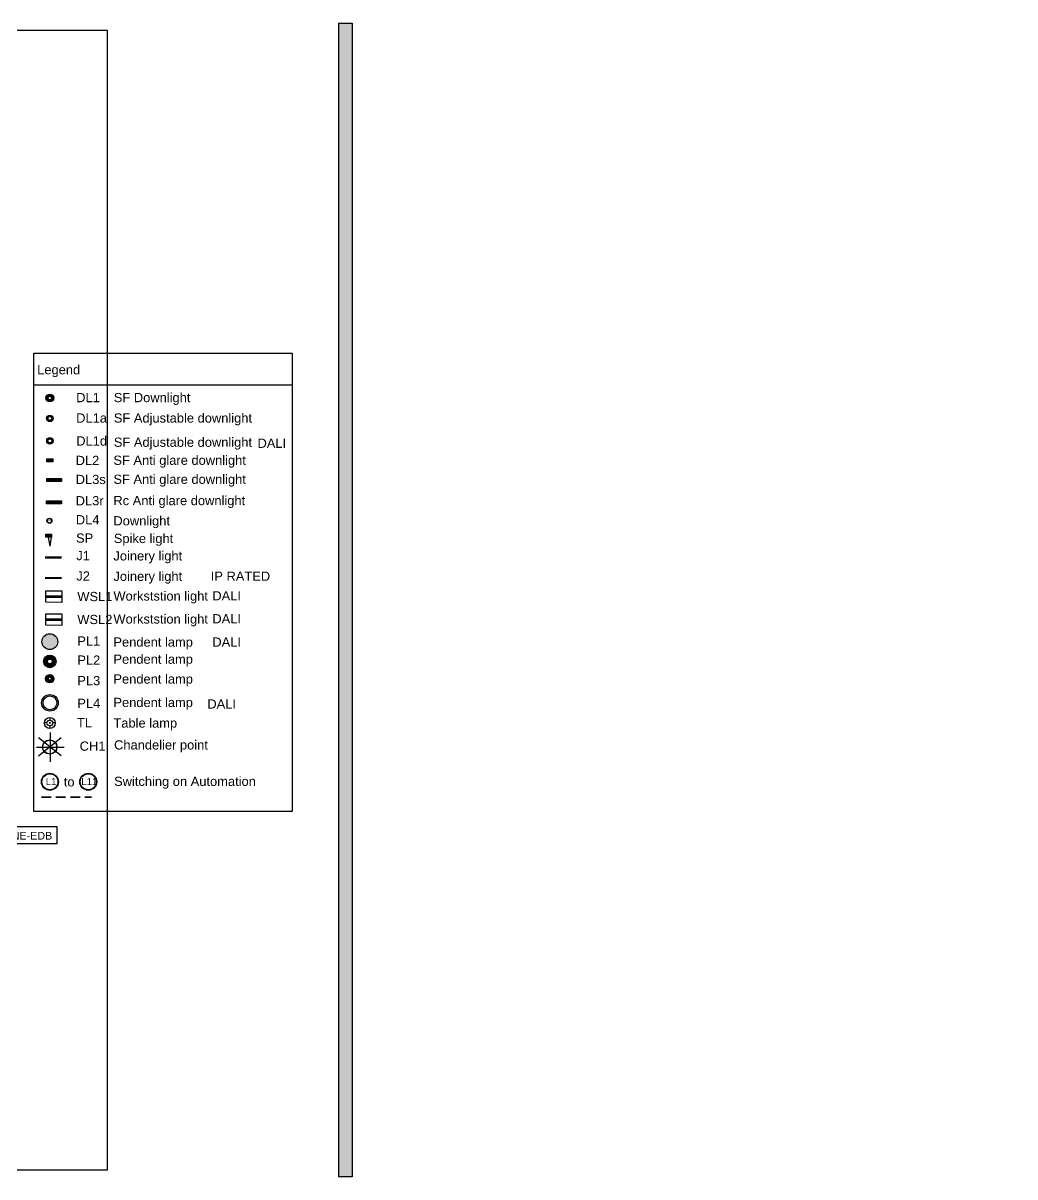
# Model space of a CAD drawing. Header units: millimetres. Extents: x 18660 to 770035, y -51195 to 133720.
# Drawn here: x 36221 to 49119, y 6377 to 21382 of the extents above; entities that cross this region are included whole.
import ezdxf
from ezdxf.lldxf.tags import DXFTag
from ezdxf.xclip import XClip

# ---------------------------------------------------------------- set-up
doc = ezdxf.new("R2010")
doc.units = ezdxf.units.MM
doc.header["$XCLIPFRAME"] = 2
doc.linetypes.add('( Hidden )', pattern=[0.375, 0.25, -0.125])
doc.layers.add('221105_Lighting Intent_Indo Nissin Raheja$0$0-BNA-CMNTS', color=240, linetype='Continuous', plot=False)
doc.layers.add('221105_Lighting Intent_Indo Nissin Raheja$0$M-HVAC-TEXT1', color=7, linetype='Continuous', lineweight=15)
doc.layers.add('AR_Hatch', color=252, linetype='Continuous')
doc.layers.add('DALI 2 CIRCUITS', color=4, linetype='Continuous')
for name, color, linetype, lineweight, true_color in [('S+ CHANDELIER DOUBLE HEIGHT', 7, 'Continuous', 25, 0xb0215a), ('S+ COVE 1', 7, 'Continuous', 25, 0xec4e32), ('S+ DOWNLIGHT 1', 7, 'Continuous', 25, 0xc43b52), ('S+ DOWNLIGHT 1a', 7, 'Continuous', 25, 0x973ec1), ('S+ DOWNLIGHT 2', 7, 'Continuous', 25, 0x523aee), ('S+ DOWNLIGHT 5', 7, 'Continuous', 25, 0xd3ca12), ('S+ LINEAR DL1', 7, 'Continuous', 25, 0xfff04d), ('S+ LOOPING', 7, 'Continuous', 25, 0x319f19), ('S+ PENDANT', 7, 'Continuous', 25, 0x8ed459), ('S+ SPIKE LIGHT', 7, 'Continuous', 25, 0xbe32c3), ('S+TABLE LAMP', 7, 'Continuous', 25, 0x414af6)]:
    doc.layers.add(name, color=color, linetype=linetype, lineweight=lineweight, true_color=true_color)
doc.layers.add('S+ TEXT', color=7, linetype='Continuous', true_color=0x009494)
doc.styles.add('221105_Lighting Intent_Indo Nissin Raheja$0$ARIAL', font='arial.ttf', dxfattribs={"width": 0.8})
doc.styles.add('DPA_25', font='arial.ttf', dxfattribs={"height": 62.5})
doc.styles.get("Standard").update_dxf_attribs({"font": 'arial.ttf'})
tags = doc.linetypes.add('DASHED2', pattern=[9.525, 6.35, -3.175]).pattern_tags.tags
tags[6:7] = [DXFTag(74, 4), DXFTag(75, 0), DXFTag(340, '0'), DXFTag(46, 1.0), DXFTag(50, 0.0), DXFTag(44, 0.0), DXFTag(45, 0.0)]
tags[4:5] = [DXFTag(74, 4), DXFTag(75, 0), DXFTag(340, '0'), DXFTag(46, 1.0), DXFTag(50, 0.0), DXFTag(44, 0.0), DXFTag(45, 0.0)]

# ---------------------------------------------------------------- blocks, each defined once
blk = doc.blocks.new('221105_Lighting Intent_Indo Nissin Raheja$0$zw$3D6E')
at = {"layer": '221105_Lighting Intent_Indo Nissin Raheja$0$M-HVAC-TEXT1', "color": 7, "insert": (8909, 16396), "char_height": 74.21, "width": 72875.09, "attachment_point": 1, "style": '221105_Lighting Intent_Indo Nissin Raheja$0$ARIAL', "bg_fill": 2}
blk.add_mtext('{\\Fsimplex|c0;VRV OUTDOOR UNIT\\PMODEL :RXMQ8\\PDIVERSITY:120%\\PCAPACITY:8HP\\P940(W) X320(D) X1430(H)\\P3Ph/450V/50Hz}', dxfattribs=at)
blk = doc.blocks.new('221105_Lighting Intent_Indo Nissin Raheja', base_point=(179843, 23050))
at = {"layer": '221105_Lighting Intent_Indo Nissin Raheja$0$0-BNA-CMNTS', "ltscale": 800}
blk.add_blockref('221105_Lighting Intent_Indo Nissin Raheja$0$zw$3D6E', (138847.624, -15974.879), dxfattribs=at)
blk = doc.blocks.new('S+ DOWNLIGHT 1')
at = {"layer": 'S+ DOWNLIGHT 1'}
h = blk.add_hatch(color=256, dxfattribs=at)
h.dxf.hatch_style = 1
h.paths.add_polyline_path([(29079.4, -2607.1, 1), (29084.4, -2607.1, 1)])
h.paths.add_polyline_path([(29083.4, -2607.1, -1), (29080.4, -2607.1, -1)], flags=16)
for radius in [3.4, 3.2, 2.54, 1.54]:
    blk.add_circle((29081.9, -2607.1), radius, dxfattribs=at)
blk = doc.blocks.new('S+ DOWNLIGHT 1a')
at = {"layer": 'S+ DOWNLIGHT 1a'}
h = blk.add_hatch(color=256, dxfattribs=at)
h.dxf.hatch_style = 1
h.paths.add_polyline_path([(29041.22, -2373.32, 1), (29046.29, -2373.32, 1)])
h.paths.add_polyline_path([(29045.29, -2373.32, -1), (29042.22, -2373.32, -1)], flags=16)
for radius in [2.54, 1.54]:
    blk.add_circle((29043.75, -2373.32), radius, dxfattribs=at)
blk = doc.blocks.new('S+ DOWNLIGHT 2')
at = {"layer": 'S+ DOWNLIGHT 2', "color": 182, "true_color": 0x3a12bf}
for points in [[(25341, -32273), (25341, -32335), (25310, -32335), (25310, -32273)], [(25311, -32274), (25340, -32274), (25340, -32303), (25311, -32303)], [(25311, -32304), (25340, -32304), (25340, -32334), (25311, -32334)]]:
    blk.add_lwpolyline(points, close=True, dxfattribs=at)
for points in [[(25340, -32303), (25310, -32273)], [(25340, -32274), (25311, -32303)], [(25311, -32304), (25340, -32334)], [(25340, -32304), (25311, -32334)]]:
    blk.add_lwpolyline(points, dxfattribs=at)
for centre in [(25325, -32288), (25325, -32319)]:
    blk.add_circle(centre, 13.2, dxfattribs=at)
blk = doc.blocks.new('S+ DL3')
at = {"layer": 'S+ DOWNLIGHT 5', "true_color": 0xbec13e}
h = blk.add_hatch(color=63, dxfattribs=at)
h.dxf.hatch_style = 1
h.paths.add_polyline_path([(18095.7, -29598.6, 1), (18100.8, -29598.6, 1)])
h.paths.add_polyline_path([(18099.8, -29598.6, -1), (18096.7, -29598.6, -1)], flags=16)
at = {"layer": 'S+ DOWNLIGHT 5', "color": 63, "true_color": 0xbec13e, "const_width": 0.2}
blk.add_lwpolyline([(18095.1, -29598.6), (18101.4, -29598.6)], dxfattribs=at)
at = {"layer": 'S+ DOWNLIGHT 5', "color": 63, "true_color": 0xbec13e}
blk.add_circle((18098.2, -29598.6), 2.54, dxfattribs=at)
blk = doc.blocks.new('S+ SPIKE LIGHT')
at = {"layer": 'S+ SPIKE LIGHT', "transparency": 33554559}
h = blk.add_hatch(color=256, dxfattribs=at)
h.dxf.hatch_style = 1
h.paths.add_polyline_path([(27431.89, -2591.56), (27431.89, -2589.9), (27428.66, -2589.9), (27428.66, -2591.56)])
at = {"layer": 'S+ SPIKE LIGHT'}
blk.add_lwpolyline([(27431.89, -2591.56), (27428.66, -2591.56), (27428.66, -2589.9), (27431.89, -2589.9)], close=True, dxfattribs=at)
for points in [[(27431.06, -2596.44), (27430.22, -2591.56)], [(27431.06, -2596.44), (27431.89, -2591.56)]]:
    blk.add_lwpolyline(points, dxfattribs=at)
blk = doc.blocks.new('S+ PENDANT')
at = {"layer": 'S+ PENDANT'}
h = blk.add_hatch(color=256, dxfattribs=at)
h.dxf.hatch_style = 1
h.paths.add_polyline_path([(21556.3, -28386.7, 1), (21569.8, -28386.7, 1)])
h.paths.add_polyline_path([(21565.8, -28386.7, -1), (21560.3, -28386.7, -1)], flags=16)
h.paths.add_polyline_path([(21565.6, -28386.7, -1), (21560.5, -28386.7, -1)], flags=0)
for radius in [6.76, 2.76, 2.56]:
    blk.add_circle((21563.1, -28386.7), radius, dxfattribs=at)
blk = doc.blocks.new('S+ CIRCULO')
at = {"layer": 'S+ CHANDELIER DOUBLE HEIGHT'}
h = blk.add_hatch(color=256, dxfattribs=at)
h.dxf.hatch_style = 1
h.set_gradient(color1=(238, 212, 139), color2=(236, 200, 19), tint=1, name='SPHERICAL')
edge = h.paths.add_edge_path()
edge.add_arc((26175, -29409), 300, 0, 360)
blk.add_circle((26175, -29409), 300, dxfattribs=at)
blk = doc.blocks.new('S+ TABLE LAMP')
at = {"layer": 'S+TABLE LAMP'}
h = blk.add_hatch(color=256, dxfattribs=at)
h.dxf.hatch_style = 1
edge = h.paths.add_edge_path()
edge.add_arc((15727.3, -33994.4), 0.627, 0, 360)
for p, q in [((15727.3, -33986.6), (15727.3, -33990.3)), ((15723.2, -33994.4), (15719.4, -33994.4)), ((15727.3, -33993.8), (15727.3, -33995.1)), ((15727.3, -33998.6), (15727.3, -34002.3)), ((15735.2, -33994.4), (15731.4, -33994.4))]:
    blk.add_line(p, q, dxfattribs=at)
for radius in [7.87, 4.11, 0.627]:
    blk.add_circle((15727.3, -33994.4), radius, dxfattribs=at)
blk = doc.blocks.new('S+PENDENT 3')
at = {"layer": 'S+ PENDANT', "true_color": 0x1b83e4}
h = blk.add_hatch(color=150, dxfattribs=at)
h.dxf.hatch_style = 1
h.paths.add_polyline_path([(18006, -29588, 1), (18115, -29588, 1)])
h.paths.add_polyline_path([(18083, -29588, -1), (18038, -29588, -1)], flags=16)
h.paths.add_polyline_path([(18081, -29588, -1), (18040, -29588, -1)], flags=0)
at = {"layer": 'S+ PENDANT', "color": 150, "true_color": 0x1b83e4}
for radius in [54.2, 22.1, 20.5]:
    blk.add_circle((18060, -29588), radius, dxfattribs=at)
blk = doc.blocks.new('S+ DL 4')
at = {"layer": 'S+ DOWNLIGHT 1a', "true_color": 0x0ebcf1}
h = blk.add_hatch(color=140, dxfattribs=at)
h.dxf.hatch_style = 1
h.paths.add_polyline_path([(11894, -28545, 1), (11977, -28540, 1)])
h.paths.add_polyline_path([(11961, -28541, -1), (11910, -28544, -1)], flags=16)
at = {"layer": 'S+ DOWNLIGHT 1a', "color": 140, "true_color": 0x0ebcf1}
for radius in [41.6, 25.2]:
    blk.add_circle((11935, -28542, 0), radius, dxfattribs=at)
blk = doc.blocks.new('S+PD 4')
at = {"layer": 'S+ CHANDELIER DOUBLE HEIGHT'}
h = blk.add_hatch(color=256, dxfattribs=at)
h.dxf.hatch_style = 1
h.set_gradient(color1=(238, 212, 139), color2=(236, 200, 19), tint=1, name='SPHERICAL')
h.paths.add_polyline_path([(23216, -25786, 1), (23816, -25786, 1)])
h.paths.add_polyline_path([(23766, -25786, -1), (23266, -25786, -1)], flags=16)
for radius in [300, 250]:
    blk.add_circle((23516, -25786), radius, dxfattribs=at)
blk = doc.blocks.new('DL 2.2')
at = {"layer": 'S+ DOWNLIGHT 2', "color": 182, "true_color": 0x3a12bf}
for points in [[(25301, -32342), (25301, -32148), (25341, -32148), (25341, -32342)], [(25340, -32302), (25302, -32302), (25302, -32149), (25340, -32149)], [(25340, -32341), (25302, -32341), (25302, -32303), (25340, -32303)]]:
    blk.add_lwpolyline(points, close=True, dxfattribs=at)
for points in [[(25340, -32188), (25302, -32150)], [(25302, -32188), (25340, -32150)], [(25340, -32226), (25302, -32188)], [(25302, -32226), (25340, -32188)], [(25340, -32264), (25302, -32226)], [(25302, -32264), (25340, -32226)], [(25340, -32302), (25302, -32264)], [(25302, -32302), (25340, -32264)], [(25302, -32303), (25341, -32342)], [(25302, -32341), (25340, -32303)]]:
    blk.add_lwpolyline(points, dxfattribs=at)
for centre in [(25321, -32169), (25321, -32207), (25321, -32245), (25321, -32283), (25321, -32322)]:
    blk.add_circle(centre, 17, dxfattribs=at)
blk = doc.blocks.new('DL3r')
at = {"layer": 'S+ DOWNLIGHT 2', "color": 232, "true_color": 0xbd1466}
for points in [[(27727, -25944), (27922, -25944), (27922, -25984), (27727, -25984)], [(27729, -25983), (27729, -25945), (27766, -25945), (27766, -25983)], [(27768, -25983), (27768, -25945), (27920, -25945), (27920, -25983)]]:
    blk.add_lwpolyline(points, close=True, dxfattribs=at)
for points in [[(27766, -25945), (27727, -25984)], [(27729, -25945), (27766, -25983)], [(27768, -25983), (27806, -25945)], [(27768, -25945), (27806, -25983)], [(27806, -25983), (27844, -25945)], [(27806, -25945), (27844, -25983)], [(27844, -25983), (27881, -25945)], [(27844, -25945), (27881, -25983)], [(27881, -25983), (27919, -25945)], [(27881, -25945), (27919, -25983)]]:
    blk.add_lwpolyline(points, dxfattribs=at)
for centre in [(27747, -25964), (27787, -25964), (27825, -25964), (27862, -25964), (27900, -25964)]:
    blk.add_circle(centre, 17, dxfattribs=at)
blk = doc.blocks.new('D2_D7')
at = {"layer": 'DALI 2 CIRCUITS'}
blk.add_lwpolyline([(-262758, -69700), (-121560, -69700), (-121560, -102824), (-262758, -102824)], close=True, dxfattribs=at)
blk.add_text('D7-PNE-EDB', height=14735.9, dxfattribs=at).set_placement((-254961, -94609))

msp = doc.modelspace()

# ---------------------------------------------------------------- hatches: boundary and pattern name
at = {"layer": 'DEFPOINTS', "ltscale": 800}
h = msp.add_hatch(color=256, dxfattribs=at)
h.dxf.hatch_style = 1
h.paths.add_polyline_path([(40324.96, 21381.79), (40324.96, 6376.69), (40500.46, 6376.69), (40500.46, 21381.79)])

# ---------------------------------------------------------------- linework, layer by layer
msp.add_lwpolyline([(40324.96, 21381.79), (40500.46, 21381.79), (40500.46, 6376.69), (40324.96, 6376.69)], close=True, dxfattribs=at)

# ---------------------------------------------------------------- block references
at = {"color": 1, "ltscale": 800, "true_color": 0xff0004}
ref = msp.add_blockref('221105_Lighting Intent_Indo Nissin Raheja', (8293.14, 41104.14), dxfattribs=at)
XClip(ref).set_block_clipping_path([(190209.5960207216, -11586.8480245116), (208867.2415907553, 3230.2594809751)])

# ---------------------------------------------------------------- texts
at = {"layer": 'S+ TEXT', "width": 2329.3691, "style": 'DPA_25'}
for s, insert, char_height, attachment_point in [('SF Downlight', (37400.74, 16571.87, -227885.33), 119.9318, 1), ('SF Adjustable downlight', (37400.74, 16306.18, -227885.33), 119.9318, 1), ('SF Adjustable downlight', (37400.74, 15991.43, -227885.33), 119.9318, 1), ('SF Anti glare downlight', (37395.42, 15756.91, -227885.33), 119.9318, 1), ('SF Anti glare downlight', (37395.42, 15509.58, -227885.33), 119.9318, 1), ('Rc Anti glare downlight', (37395.42, 15232.49, -227885.33), 119.9318, 1), ('Downlight', (37395.42, 14969.5, -227885.33), 119.932, 1), ('Spike light', (37400.74, 14739.92, -227885.33), 119.9318, 1), ('Joinery light', (37395.66, 14513.11, -227885.33), 119.9318, 1), ('Joinery light', (37395.66, 14247.66, -227885.33), 119.9318, 1), ('Workststion light', (37395.66, 13991.06, -227885.33), 119.9318, 1), ('Workststion light', (37395.66, 13692.31, -227885.33), 119.9318, 1), ('Pendent lamp', (37395.66, 13392.19, -227885.33), 119.9318, 1), ('Pendent lamp', (37395.66, 13169.98, -227885.33), 119.9318, 1), ('Pendent lamp', (37395.66, 12911.98, -227885.33), 119.9318, 1), ('Pendent lamp', (37395.66, 12607.21, -227885.33), 119.9318, 1), ('Table lamp', (37395.66, 12339.46, -227885.33), 119.932, 1), ('Chandelier point', (37404.1, 11898.83), 119.9318, 7), ('Switching on Automation', (37404.1, 11425.02), 119.9318, 7)]:
    msp.add_mtext(s, dxfattribs=dict(at, insert=insert, char_height=char_height, attachment_point=attachment_point))
at = {"layer": 'S+ TEXT', "color": 13, "true_color": 0xe26136, "char_height": 119.932, "width": 2329.3691, "attachment_point": 1, "style": 'DPA_25'}
for s, insert in [('DALI', (39269.6, 15977.86, -227885.33)), ('IP RATED', (38661.55, 14248.43, -227885.33)), ('DALI', (38682.2, 13994.08, -227885.33)), ('DALI', (38682.2, 13695.33, -227885.33)), ('DALI', (38682.2, 13392.19, -227885.33)), ('DALI', (38617.16, 12587.57, -227885.33))]:
    msp.add_mtext(s, dxfattribs=dict(at, insert=insert))

# ---------------------------------------------------------------- next in the draw order: hatches: boundary and pattern name
at = {"layer": 'S+ LINEAR DL1', "true_color": 0x10c6bd}
h = msp.add_hatch(color=132, dxfattribs=at)
h.dxf.hatch_style = 1
h.paths.add_polyline_path([(36723.78, 13930.33), (36518.05, 13930.33), (36518.05, 13916.1), (36723.78, 13916.1)])
h = msp.add_hatch(color=132, dxfattribs=at)
h.dxf.hatch_style = 1
h.paths.add_polyline_path([(36723.78, 13631.58), (36518.05, 13631.58), (36518.05, 13617.35), (36723.78, 13617.35)])

# ---------------------------------------------------------------- next in the draw order: linework, layer by layer
at = {"ltscale": 800}
for points in [[(36574.7, 12154.93), (36574.7, 11772.62)], [(36714.77, 12084.97), (36421.29, 11850.26)], [(36716.43, 11851.81), (36421.95, 12084.97)], [(36396.98, 11966.44), (36755.6, 11966.44)]]:
    msp.add_lwpolyline(points, dxfattribs=at)
for radius in [93.58, 90.58]:
    msp.add_circle((36567.71, 11967.36), radius, dxfattribs=at)
at = {"layer": 'S+ COVE 1', "linetype": 'DASHED2', "ltscale": 10, "const_width": 30}
msp.add_lwpolyline([(36507.61, 14430.71), (36723.78, 14430.71)], dxfattribs=at)
at = {"layer": 'S+ COVE 1', "color": 82, "linetype": 'DASHED2', "ltscale": 10, "true_color": 0x39d42b, "const_width": 30}
msp.add_lwpolyline([(36507.61, 14165.26), (36723.78, 14165.26)], dxfattribs=at)
at = {"layer": 'S+ LINEAR DL1', "color": 132, "true_color": 0x10c6bd}
for points in [[(36518.05, 13997.67), (36723.78, 13997.11), (36723.78, 13848.53), (36518.05, 13849.1)], [(36723.78, 13930.33), (36518.05, 13930.33), (36518.05, 13916.1), (36723.78, 13916.1)], [(36518.05, 13698.92), (36723.78, 13698.35), (36723.78, 13549.78), (36518.05, 13550.35)], [(36723.78, 13631.58), (36518.05, 13631.58), (36518.05, 13617.35), (36723.78, 13617.35)]]:
    msp.add_lwpolyline(points, close=True, dxfattribs=at)
at = {"layer": 'S+ LOOPING', "color": 1, "linetype": '( Hidden )', "lineweight": 9, "ltscale": 500, "true_color": 0xf60d09}
for points in [[(36461.21, 11318.96), (37111.23, 11318.96)], [(36461.21, 11315.96), (37111.23, 11315.96)], [(36461.21, 11312.96), (37111.23, 11312.96)]]:
    msp.add_lwpolyline(points, dxfattribs=at)
at = {"layer": 'S+ LOOPING', "color": 1, "ltscale": 800, "true_color": 0xf60d09}
for centre, radius in [((36570.04, 11515.43), 110.18), ((36570.04, 11515.43), 107.18), ((36570.04, 11515.43), 104.18), ((37069, 11515.43), 110.18), ((37069, 11515.43), 107.18), ((37069, 11515.43), 104.18)]:
    msp.add_circle(centre, radius, dxfattribs=at)
at = {"layer": 'S+ TEXT'}
msp.add_lwpolyline([(36361.85, 17091.19), (39720.4, 17091.19), (39720.4, 11130.2), (36361.85, 11130.2)], close=True, dxfattribs=at)
msp.add_lwpolyline([(36361.85, 16678.22), (39720.4, 16678.22)], dxfattribs=at)

# ---------------------------------------------------------------- next in the draw order: block references
for name, p in [('S+ DL 4', (24634.46, 44490.15, 0)), ('S+PENDENT 3', (18508.27, 42443.12))]:
    msp.add_blockref(name, p)
for name, p, xscale, yscale, zscale, rotation in [('S+ DOWNLIGHT 2', (-4971.24, -16869.28), 1.2858928816758, 1.2858928816758, 1.2858928816758, 89.99999999999997), ('S+ CIRCULO', (27621.29, 23446.95), 0.342887942441479, 0.342887942441479, 0.342887942441479, 359.8420475287439)]:
    msp.add_blockref(name, p, dxfattribs=dict(xscale=xscale, yscale=yscale, zscale=zscale, rotation=rotation))
at = {"rotation": 270}
msp.add_blockref('DL 2.2', (68870.04, 40761.78), dxfattribs=at)
for name, p, xscale, yscale, zscale in [('S+ DL3', (-197872.54, 398315.91), 12.95353199632936, 12.95353199632936, 12.95353199632936), ('S+ PENDANT', (-223375.82, 355284.38), 12.05507073027462, 12.05507073027462, 12.05507073027462), ('S+PD 4', (28122.96, 21804.2), 0.3592001758888948, 0.3592001758888948, 0.3592001758888948)]:
    msp.add_blockref(name, p, dxfattribs=dict(xscale=xscale, yscale=yscale, zscale=zscale))
at = {"layer": 'AR_Hatch'}
msp.add_blockref('DL3r', (8800.51, 41114.7), dxfattribs=at)
at = {"layer": 'DALI 2 CIRCUITS', "xscale": 0.006774997917877479, "yscale": 0.006774997917877479, "zscale": 0.006774997917877479}
msp.add_blockref('D2_D7', (37482.53, 11404.65), dxfattribs=at)
at = {"layer": 'S+ DOWNLIGHT 1', "xscale": 14.99147626982985, "yscale": 14.99147626982985, "zscale": 14.99147626982985, "rotation": 270}
msp.add_blockref('S+ DOWNLIGHT 1', (75652.42, 452487.43), dxfattribs=at)
at = {"layer": 'S+ DOWNLIGHT 1a', "xscale": 16.40568704859474, "yscale": 16.40568704859474, "zscale": 16.40568704859474, "rotation": 3.10909064415302}
msp.add_blockref('S+ DOWNLIGHT 1a', (-441324.49, 29276.62), dxfattribs=at)
at = {"layer": 'S+ SPIKE LIGHT', "xscale": 23.54582107498882, "yscale": 23.54582107498882, "zscale": 23.54582107498882}
msp.add_blockref('S+ SPIKE LIGHT', (-609313.82, 75716.61), dxfattribs=at)
at = {"layer": 'S+TABLE LAMP', "xscale": 9.049773751459627, "yscale": 9.049773751459627, "zscale": 9.049773751459627}
msp.add_blockref('S+ TABLE LAMP', (-105759.75, 319921.35), dxfattribs=at)

# ---------------------------------------------------------------- next in the draw order: texts
at = {"layer": 'S+ TEXT', "color": 13, "true_color": 0xe26136, "insert": (36404.22, 16933.91), "char_height": 119.932, "width": 2329.3691, "attachment_point": 1, "style": 'DPA_25'}
msp.add_mtext('Legend', dxfattribs=at)
at = {"layer": 'S+ TEXT', "char_height": 119.932, "width": 2329.3691, "style": 'DPA_25'}
for s, insert, attachment_point in [('DL1', (36911.3, 16571.87, -227885.33), 1), ('DL1a', (36911.3, 16306.18, -227885.33), 1), ('DL1d', (36912.42, 16007.77, -227885.33), 1), ('DL2', (36904.93, 15754.44, -15718.57), 1), ('DL3s', (36904.93, 15507.1, -15718.57), 1), ('DL3r', (36904.93, 15230.01, -15718.57), 1), ('DL4', (36907.09, 14982.79, -227885.33), 1), ('SP', (36909.82, 14744.62, -227885.33), 1), ('J1', (36913.34, 14517.11, -15200.99), 1), ('J2', (36913.34, 14251.66, -15200.99), 1), ('WSL1', (36926.27, 13984.57, -15200.99), 1), ('WSL2', (36926.27, 13685.82, -15200.99), 1), ('PL1', (36926.27, 13405.9, -15200.99), 1), ('PL2', (36926.27, 13157.76, -15200.99), 1), ('PL3', (36926.27, 12891.28, -15200.99), 1), ('PL4', (36926.27, 12595.3, -15200.99), 1), ('TL', (36921.29, 12344.21, -15200.99), 1), ('CH1', (36957.07, 11917.31), 7), ('to', (36750.78, 11452.84), 7)]:
    msp.add_mtext(s, dxfattribs=dict(at, insert=insert, attachment_point=attachment_point))
at = {"layer": 'S+ TEXT', "color": 1, "true_color": 0xf00f0f, "char_height": 90, "width": 2329.3691, "attachment_point": 1, "style": 'DPA_25'}
for s, insert in [('L1', (36515.19, 11563.44, -227885.33)), ('L11', (36977.93, 11563.44, -227885.33))]:
    msp.add_mtext(s, dxfattribs=dict(at, insert=insert))

doc.saveas('drawing.dxf')
